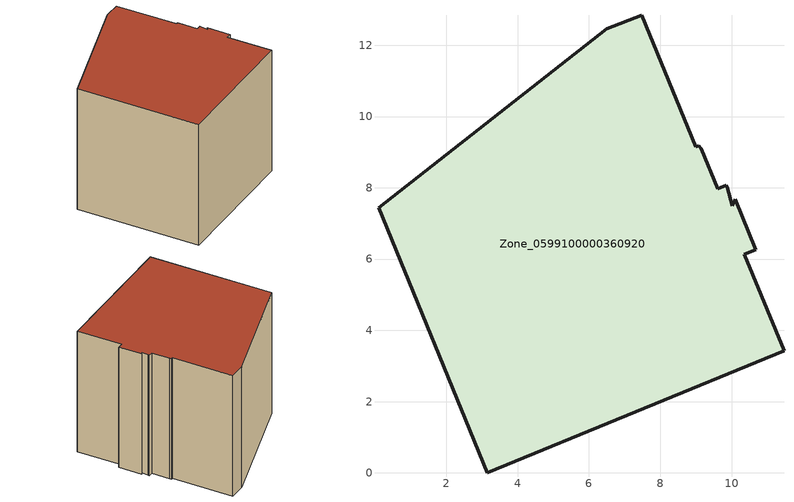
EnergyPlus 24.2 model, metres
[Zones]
Zone_0599100000360920
 floor ground (C_G): 9.14,9.09 9.61,7.98 9.85,8.07 9.88,8.02 10.03,7.5 10.11,7.67 10.68,6.27 10.36,6.14 11.47,3.42 3.15,0 0.09,7.44 6.5,12.47 7.48,12.85 8.99,9.15 9.08,9.18 z0
 wall outside (C_F): 0.09,7.44 3.15,0 11.47,3.42 10.36,6.14 10.68,6.27 10.11,7.67 10.03,7.5 9.88,8.02 9.85,8.07 9.61,7.98 9.14,9.09 9.08,9.18 8.99,9.15 7.48,12.85 6.5,12.47 0.09,7.44 z0:8.39
 roof outside (C_R): 9.88,8.02 9.85,8.07 9.61,7.98 9.14,9.09 9.08,9.18 8.99,9.15 7.48,12.85 6.5,12.47 0.09,7.44 3.15,0 11.47,3.42 10.36,6.14 10.68,6.27 10.11,7.67 10.03,7.5 z8.39
[BUILDING]
Pand.0599100000360920: North Axis=0; Terrain=City; Loads Convergence Tolerance Value=0.04; Temperature Convergence Tolerance Value=0.4; Solar Distribution=FullExterior; Maximum Number of Warmup Days=25; Minimum Number of Warmup Days=1
[Site:Location]
Rotterdam.The.Hague.AP_ZH_NLD Design_Conditions: Latitude=51.96; Longitude=4.45; Time Zone=1; Elevation=-4.5
[SITE:GROUNDTEMPERATURE:BUILDINGSURFACE]
18, 18, 18, 18, 18, 18, 18, 18, 18, 18, 18, 18
[MATERIAL] Thermal Absorptance=0.9; Solar Absorptance=0.7; Visible Absorptance=0.7
Name | Roughness | Thickness | Conductivity | Density | Specific Heat
G.TC.1992-2005 | MediumSmooth | 0.15 | 0.06 | 540 | 1210
F.TC.1992-2005 | Rough | 0.3 | 0.12 | 1920 | 840
R.TC.1992-2005 | MediumRough | 0.2 | 0.08 | 1500 | 1000
[CONSTRUCTION]
C_G: G.TC.1992-2005
C_F: F.TC.1992-2005
C_R: R.TC.1992-2005
[ZONE]
Zone_0599100000360920: Type=1; Multiplier=1; Ceiling Height=Autocalculate; Volume=Autocalculate; Floor Area=autocalculate; Part of Total Floor Area=Yes
[ZONEINFILTRATION:DESIGNFLOWRATE]
Infil_Zone_0599100000360920: Zone or ZoneList or Space or SpaceList=Zone_0599100000360920; Schedule=AlwaysOn; Design Flow Rate Calculation Method=Flow/Area; Flow Rate per Floor Area=0.0015; Constant Term Coefficient=1; Temperature Term Coefficient=0; Velocity Term Coefficient=0; Velocity Squared Term Coefficient=0
[HVACTEMPLATE:ZONE:IDEALLOADSAIRSYSTEM]
Zone_0599100000360920: Maximum Heating Supply Air Temperature=50; Minimum Cooling Supply Air Temperature=13; Maximum Heating Supply Air Humidity Ratio=0.0156; Minimum Cooling Supply Air Humidity Ratio=0.0077; Heating Limit=NoLimit; Cooling Limit=NoLimit; Dehumidification Control Type=ConstantSensibleHeatRatio; Cooling Sensible Heat Ratio=0.7; Dehumidification Setpoint=60; Humidification Control Type=None; Humidification Setpoint=30; Outdoor Air Method=None; Outdoor Air Flow Rate per Person=0.00944; Outdoor Air Flow Rate per Zone Floor Area=0; Outdoor Air Flow Rate per Zone=0; Demand Controlled Ventilation Type=None; Outdoor Air Economizer Type=NoEconomizer; Heat Recovery Type=None; Sensible Heat Recovery Effectiveness=0.7; Latent Heat Recovery Effectiveness=0.65
[ZONECONTROL:THERMOSTAT]
ThermostatControl_Zone_0599100000360920: Zone or ZoneList=Zone_0599100000360920; Control Type Schedule=DualSetpointControlType; Control 1=Thermostat_Zone_0599100000360920; Temperature Difference Between Cutout And Setpoint=0
[THERMOSTATSETPOINT:DUALSETPOINT]
Thermostat_Zone_0599100000360920: Heating Setpoint Temperature Schedule=HeatingSetpoint_Zone_0599100000360920; Cooling Setpoint Temperature Schedule=CoolingSetpoint_Zone_0599100000360920
[SCHEDULE:COMPACT]
HeatingSetpoint_Zone_0599100000360920: Through: 12/31, For: AllDays, Until: 24:00, 21
CoolingSetpoint_Zone_0599100000360920: Through: 12/31, For: AllDays, Until: 24:00, 24
DualSetpointControlType: Through: 12/31, For: AllDays, Until: 24:00, 4
AlwaysOn: Through: 12/31, For: AllDays, Until: 24:00, 1
